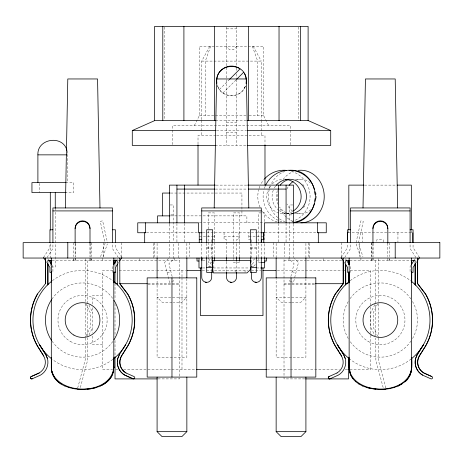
<?xml version="1.0" encoding="UTF-8"?>
<svg xmlns="http://www.w3.org/2000/svg" width="463" height="463" viewBox="0 0 463 463"><rect width="100%" height="100%" fill="white"/><g stroke="black" fill="none" stroke-linecap="round" stroke-linejoin="round"><path stroke-width="0.35" stroke-dasharray="2.31 1.74" d="M356.064 242.635L360.909 220.834L363.27 221.36L358.426 243.156L362.94 256.687M289.659 281.382L289.983 280.098M290.862 276.573L294.074 263.719L289.543 259.187L289.543 243.382M77.691 387.982L85.261 359.734L85.261 338.1M80.377 387.531L87.738 359.734L87.738 260.519M100.593 256.687L105.101 243.156L100.257 221.36L102.624 220.834L107.468 242.635M103.07 256.693L107.335 243.903M210.648 46.219L205.346 61.099L205.346 115.669M245.326 86.124C241.478 98.827 221.36 98.677 217.564 85.991A14.88 14.88 0 0 0 245.488 86.031M244.487 88.144L245.407 85.944M255.229 264.581L253.597 266.341L250.987 266.723M85.881 336.173L90.221 327.491L90.221 312.606L85.881 303.925M88.977 334.928L92.698 327.491M374.862 304.544L370.828 312.606L370.828 327.491L374.862 335.553M377.652 303.925L373.311 312.606L373.311 327.491L377.652 336.173M194.338 125.589L199.339 115.669L199.339 46.219L263.661 46.219L263.661 115.669L268.662 125.589M201.77 119.616L201.77 61.099L209.774 46.219M43.487 257.544L49.94 247.624L49.94 243.335M47.041 257.544L52.915 248.504L52.915 243.457M116.751 259.951L117.533 258.748M118.077 263.378L118.835 262.214M341.133 257.544L347.58 247.624L347.58 243.335M344.68 257.544L350.555 248.504L350.555 243.457M410.872 265.38L410.085 266.584L410.085 272.423M414.397 259.951L415.178 258.748M416.098 262.799L416.856 261.63M236.952 46.219L233.485 49.691L229.515 49.691L226.048 46.219M219.456 89.481L228.994 79.943M222.963 92.988L236.014 79.937M168.497 258.533L164.533 262.504L169.493 282.349L172.699 281.545M254.899 258.626C252.283 259.749 254.586 264.992 250.987 264.24M167.085 272.724L170.934 271.758M226.54 28.856L236.46 28.856M201.77 61.099L261.23 61.099L261.23 119.616M199.339 115.669L214.757 115.669M215.422 115.669L246.368 115.669M249.106 115.669L263.661 115.669M215.683 120.629L247.196 120.629M226.54 122.249L236.46 122.249M216.522 130.549L246.478 130.549M226.54 132.169L236.46 132.169M215.949 135.509L198.014 135.509L198.014 144.138M216.632 135.509L264.986 135.509L264.986 144.138M215.173 145.434L246.553 145.434M67.158 154.856L67.662 154.856L67.662 182.636M295.267 179.239L300.846 179.239M65.671 182.636L73.617 182.636L73.617 192.556L65.769 192.556M216.03 185.119L246.97 185.119M364.45 185.119L395.703 185.119M215.312 189.083L247.688 189.083M170.679 193.054L241.929 193.054L241.929 215.874M170.153 204.959L173.457 204.959L173.457 241.952M292.847 204.959L289.543 204.959L289.543 241.952M283.946 213.813L285.277 213.813M285.943 213.813L289.259 213.813M291.777 213.813L294.566 213.813M295.267 213.813L300.846 213.813M170.812 214.884L173.457 214.884M289.543 214.884L292.847 214.884M170.673 215.874L246.889 215.874L246.889 222.819M199.356 222.819L263.424 222.819M146.424 232.739L198.604 232.739M202.759 232.739L260.536 232.739M264.871 232.739L316.871 232.739M348.06 232.739L412.817 232.739M199.258 236.709L214.178 236.709M224.057 236.709L238.983 236.709M248.862 236.709L263.077 236.709M212.314 239.684L214.178 239.684L214.178 232.739M250.72 239.684L248.862 239.684L248.862 232.739M206.695 247.624L212.65 247.624M250.35 247.624L256.305 247.624M206.695 248.504L212.65 248.504M250.35 248.504L256.305 248.504M52.03 260.519L113.186 260.519M118.215 260.519L179.511 260.519M202.696 260.519L206.295 260.519M256.982 260.519L261.306 260.519M284.016 260.519L306.228 260.519M306.946 260.519L343.488 260.519M349.854 260.519L411.011 260.519M213.026 262.504L208.396 262.504L208.396 257.474M239.55 262.504L233.595 262.504L233.595 260.345M260.119 262.504L258.794 262.504L258.794 257.474M208.02 266.584L211.325 266.584M251.01 266.584L254.98 266.584M51.011 266.972L55.259 266.972L55.259 209.172M202.528 267.961L206.076 267.961M213.223 267.961L249.511 267.961M256.664 267.961L260.131 267.961M112.723 270.444L102.624 270.444L102.624 369.653L112.723 369.653M119.217 270.444L156.019 270.444M156.737 270.444L185.605 270.444M202.215 270.444L205.827 270.444M206.55 270.444L211.603 270.444M214.496 270.444L247.717 270.444M251.328 270.444L254.939 270.444M255.663 270.444L260.721 270.444M277.331 270.444L304.776 270.444M305.499 270.444L342.331 270.444M343.054 270.444L345.224 270.444M350.277 270.444L370.498 270.444L370.498 369.653L349.553 369.653M147.986 283.703L179.511 283.703M284.016 283.703L291.181 283.703M291.898 283.703L314.828 283.703M147.986 284.699L179.511 284.699M284.016 284.699L291.181 284.699M291.898 284.699L314.828 284.699M102.624 295.458L92.698 295.458L92.698 304.573M171.97 302.189L162.091 302.189L157.09 297.229L186.855 297.229L181.849 302.189L173.249 302.189M291.03 302.189L281.151 302.189L276.145 297.229L305.91 297.229L300.909 302.189L291.667 302.189M102.624 344.64L92.698 344.64L92.698 335.525M115.611 369.653L117.776 369.653M123.546 369.653L171.171 369.653M171.889 369.653L196.439 369.653M267.22 369.653L289.606 369.653M290.33 369.653L339.443 369.653M345.224 369.653L348.112 369.653M158.016 378.902L179.511 378.902L179.511 258.041M304.799 378.902L284.016 378.902L284.016 258.041M211.25 266.723L208.998 265.889L207.823 263.8M211.25 264.24C208.923 263.609 210.769 259.627 208.379 258.626M292.066 271.758L295.915 272.724M290.301 281.545L293.507 282.349L298.467 262.504L294.503 258.533M419.513 257.544L413.06 247.624L413.06 243.335M415.959 257.544L410.085 248.504L410.085 243.457M345.467 258.748L346.249 259.951M344.165 262.214L344.923 263.378M121.867 257.544L115.42 247.624L115.42 243.335M118.32 257.544L112.445 248.504L112.445 243.457M47.822 258.748L48.603 259.951M52.128 265.38L52.915 266.584L52.915 272.423M46.144 261.63L46.902 262.799M253.226 46.219L261.23 61.099M88.977 305.169L92.698 312.606M217.106 84.793L218.206 87.461M252.352 46.219L257.654 61.099L257.654 115.669M356.197 243.903L360.457 256.693M385.841 387.982L378.271 359.734L378.271 338.1M383.15 387.531L375.875 360.376L375.788 338.164M172.138 276.573L168.926 263.719L173.457 259.187L173.457 243.382M173.017 280.098L173.341 281.382M67.158 151.007L67.662 154.856M411.329 230.574L411.329 232.739M397.937 232.739L397.937 241.952M389.25 242.664L389.18 256.641M389.244 258.661L389.244 260.519M389.157 258.661L389.157 260.519M387.826 243.156L387.826 256.624M387.919 258.041L387.826 260.519M383.3 242.068L383.3 239.684L376.853 239.684L376.853 242.664M378.271 258.759L378.271 303.479M378.271 303.855L378.271 337.377M375.788 260.519L375.788 337.446M373.033 243.156L373.033 256.624M373.033 258.041L373.033 260.519M372.946 243.868L372.946 256.624M372.946 258.041L372.946 260.519M371.708 258.661L371.708 260.519M371.615 258.661L371.615 260.519M371.459 242.664L371.465 256.641M371.39 242.664L371.39 256.641M362.222 232.739L362.222 241.952M360.909 258.041L360.909 260.519M359.485 242.664L359.485 256.641M350.555 266.584L350.555 272.423M348.824 230.574L348.824 232.739M341.63 242.664L341.63 256.641M323.701 258.661L323.701 260.519M309.382 243.359L309.382 258.041M308.393 242.664L308.393 256.641M305.91 243.382L305.91 257.023M305.91 278.604L305.91 357.257L276.145 357.257L276.145 278.604M298.404 27.091L298.404 120.629M293.507 223.959L293.507 243.081M293.507 243.804L293.507 257.544M290.538 144.722L290.538 125.589L172.462 125.589L172.462 144.722M288.976 258.041L288.976 260.519M286.07 223.374L286.07 241.946M284.577 243.359L284.577 256.641M278.628 223.374L278.628 242.664M276.145 243.382L276.145 257.023M273.668 242.664L273.668 256.641M264.749 221.522L264.749 212.899L258.794 212.899L258.794 241.657M264.749 233.746L264.749 243.092M264.749 243.81L264.749 256.751M261.306 243.949L261.306 256.751M261.23 120.339L261.23 135.509M258.794 242.375L258.794 256.751M256.305 243.335L256.305 257.544M251.345 239.684L251.345 271.677M250.35 243.335L250.35 257.544M245.049 270.444L245.049 272.302M239.55 241.657L239.55 212.899L233.595 212.899L233.595 241.657M239.55 242.375L239.55 256.751M238.983 232.739L238.983 239.684L236.5 239.684L236.5 243.243M236.5 243.949L236.5 256.751M236.5 261.728L236.5 271.677M236.46 26.374L236.46 67.65M236.46 68.107L236.46 70.521M236.46 73.86L236.46 79.144M236.46 79.619L236.46 145.434M235.123 270.444L235.123 272.302M233.595 242.375L233.595 256.751M233.595 257.474L233.595 259.627M226.54 26.993L226.54 145.434M226.54 256.751L226.54 239.684L224.057 239.684L224.057 232.739M226.54 261.728L226.54 271.677M214.346 241.657L214.346 212.899L208.396 212.899L208.396 241.657M214.346 242.375L214.346 256.751M213.865 261.583L213.865 267.961M212.65 243.335L212.65 257.544M211.695 239.684L211.695 243.243M211.695 243.949L211.695 258.169M211.695 258.881L211.695 263.146M211.695 268.835L211.695 271.677M208.396 242.375L208.396 256.751M206.695 243.335L206.695 257.544M201.77 120.339L201.77 135.509M201.735 243.949L201.735 256.751M189.332 242.664L189.332 256.641M186.855 243.382L186.855 257.023M186.855 278.604L186.855 357.257L157.09 357.257L157.09 278.604M184.372 223.374L184.372 241.946M181.994 270.444L181.994 277.088M181.994 277.806L181.994 369.653M178.423 243.359L178.423 258.041M176.93 223.374L176.93 241.946M174.551 258.041L174.551 260.519M169.493 223.959L169.493 257.544M164.556 27.091L164.556 119.911M157.09 243.382L157.09 257.023M154.607 242.664L154.607 256.641M153.618 243.359L153.618 258.041M139.826 258.661L139.826 260.519M121.37 242.664L121.37 256.641M115.021 258.041L115.021 260.177M115.021 264.454L115.021 266.208M115.021 283.281L115.021 299.59M115.021 303.693L115.021 336.404M115.021 340.508L115.021 356.07M112.445 266.584L112.445 272.423M103.515 242.664L103.515 256.641M102.624 258.041L102.624 260.519M92.698 307.756L92.698 332.341M91.61 242.664L91.61 256.641M91.419 258.661L91.419 260.519M91.333 258.661L91.333 260.519M90.094 243.868L90.094 256.624M90.094 258.041L90.094 260.519M90.001 243.156L90.001 256.624M90.001 258.041L90.001 260.519M85.261 258.759L85.261 303.479M85.261 303.855L85.261 337.377M75.209 243.156L75.209 256.624M75.209 258.041L75.209 260.519M75.122 243.868L75.122 256.624M75.122 258.041L75.122 260.519M73.877 258.661L73.877 260.519M73.791 258.661L73.791 260.519M73.75 242.664L73.75 256.641M50.299 243.851L50.299 259.743M50.299 264.078L50.299 265.525M39.795 183.348L39.795 192.556M310.731 209.768A17.287 15.372 90 0 1 296.87 213.223M292.593 211.111A17.287 15.372 90 0 1 286.996 204.033M286.996 189.026A17.287 15.372 90 0 1 288.652 186.004M296.87 179.829A17.287 15.372 90 0 1 310.731 183.29M315.697 192.052A17.287 15.372 90 0 1 315.951 199.744M292.853 221.233A26.293 23.381 90 0 1 286.886 217.616M286.342 217.147A26.293 23.381 90 0 1 279.484 207.221M277.754 200.641A26.293 23.381 90 0 1 277.754 192.411M283.072 179.447A26.293 23.381 90 0 1 293.501 171.565M285.075 221.713A26.293 23.381 90 0 1 278.367 218.067M277.817 217.616A26.293 23.381 90 0 1 269.188 189.72M269.535 188.412A26.293 23.381 90 0 1 270.948 184.587M271.526 183.383A26.293 23.381 90 0 1 285.075 171.339M302.652 184.303A17.287 15.372 -90 0 1 304.747 187.243M304.747 205.809A17.287 15.372 -90 0 1 302.652 208.749M293.114 213.75A17.287 15.372 -90 0 1 287.801 213.223M286.522 212.772A17.287 15.372 -90 0 1 279.583 207.048M278.188 204.605A17.287 15.372 -90 0 1 277.684 189.616M292.547 211.498A17.287 17.195 -90 0 1 287.147 213.512M286.51 213.617A17.287 17.195 -90 0 1 279.496 213.223M278.882 213.044A17.287 17.195 -90 0 1 268.187 189.616M269.055 187.885A17.287 17.195 -90 0 1 270.502 185.75M272.25 183.857A17.287 17.195 -90 0 1 283.31 179.256M291.372 171.316A26.293 26.16 -90 0 1 294.59 220.544M293.959 220.816A26.293 26.16 -90 0 1 291.372 221.736M277.181 221.922A26.293 26.16 -90 0 1 261.294 209.675M260.056 207.221A26.293 26.16 -90 0 1 258.684 189.72M259.066 188.412A26.293 26.16 -90 0 1 260.646 184.587M261.294 183.383A26.293 26.16 -90 0 1 264.512 178.926M281.84 221.736A26.293 26.16 -90 0 1 263.997 189.72M264.385 188.412A26.293 26.16 -90 0 1 265.368 185.831M293.091 213.379A17.287 17.195 -90 0 1 286.059 213.512M284.809 213.223A17.287 17.195 -90 0 1 279.577 210.81M279.05 210.434A17.287 17.195 -90 0 1 273.5 189.616M274.368 187.885A17.287 17.195 -90 0 1 275.815 185.75M411.161 358.958A49.605 49.605 0 0 1 350.19 359.404M350.19 280.694A49.605 49.605 0 0 1 411.161 281.139M412.516 301.5A37.098 37.098 0 0 1 412.516 338.598M411.046 340.942A37.098 37.098 0 0 1 350.126 341.509M348.257 338.598A37.098 37.098 0 0 1 348.257 301.5M350.126 298.589A37.098 37.098 0 0 1 411.046 299.156M112.758 359.404A49.605 49.605 0 0 1 52.365 359.404M52.365 280.694A49.605 49.605 0 0 1 112.758 280.694M112.822 341.509A37.098 37.098 0 0 1 51.902 340.942M51.902 299.156A37.098 37.098 0 0 1 112.822 298.589M368.091 341.347A24.591 24.591 0 0 0 404.975 320.049A24.591 24.591 0 0 0 368.091 298.751A24.591 24.591 0 0 0 368.091 341.347M70.266 341.347A24.591 24.591 0 0 0 107.15 320.049A24.591 24.591 0 0 0 70.266 298.751A24.591 24.591 0 0 0 70.266 341.347"/><path stroke-width="0.69" d="M65.37 207.939L67.795 78.959L97.56 78.959L99.991 207.939M214.19 207.939L216.62 78.959L246.38 78.959L248.81 207.939M363.009 207.939L365.44 78.959L395.205 78.959L397.63 207.939M37.897 182.636L37.897 154.856C36.988 138.454 62.927 134.519 66.944 150.388M113.817 367.014C111.658 395.223 59.426 396.149 51.763 371.164M113.36 371.806L113.904 367.014M411.642 367.014C409.489 395.223 357.257 396.149 349.588 371.164M411.729 367.014L411.185 371.806L409.888 375.522M246.05 83.508C249.499 60.665 213.646 61.012 216.898 83.369M250.743 268.083L250.506 269.449L247.034 272.921L213.385 272.921L212.291 266.723L212.291 264.24L212.945 260.519L250.327 260.519L250.767 263.001M112.37 374.26L113.452 371.164M113.452 371.806C111.745 378.404 106.409 383.352 100.315 386.003M409.981 374.88L411.277 371.164M117.88 358.385L119.367 354.791M112.15 375.522C107.451 384.603 96.825 388.289 87.235 389.279M408.615 377.061L409.298 375.968M125.525 344.854L119.28 354.791L117.793 358.385A14.88 14.88 0 0 0 124.726 375.123L132.916 378.798M423.35 344.854L417.105 354.791L415.618 358.385A14.88 14.88 0 0 0 422.551 375.123L430.833 378.798A1.233 1.233 0 0 0 432.465 378.178A1.233 1.233 0 0 0 431.84 376.546L423.882 372.975A12.403 12.403 0 0 1 419.345 356.035L425.584 346.092A52.087 52.087 0 0 0 425.584 294.005L417.684 283.703L417.684 260.177M423.072 345.439L417.198 354.791L415.71 358.385A14.88 14.88 0 0 0 422.644 375.123M113.62 264.772L116.358 260.559M117.318 264.547L115.42 267.464L115.42 272.423L113.632 272.423M119.593 261.045L121.867 257.544M411.26 264.772L414.003 260.559M415.716 263.378L413.06 267.464L413.06 272.423L411.277 272.423M417.232 261.045L419.513 257.544M405.142 381.634C412.481 375.892 412.157 365.949 411.729 357.569M407.932 378.798L405.229 381.634L398.139 386.003M229.498 79.439L240.037 68.894M236.518 79.433L243.544 72.402M186.855 377.096L186.855 431.666L181.849 436.626L162.091 436.626L157.09 431.666L157.09 377.096M305.91 377.096L305.91 431.666L300.909 436.626L281.151 436.626L276.145 431.666L276.145 377.096M47.486 284.971L47.926 284.699L47.926 264.078M345.311 284.971L345.664 284.699L345.664 260.519L349.571 260.519M401.965 384.041L398.226 386.003L394.03 387.531M39.245 372.975L31.287 376.546A1.233 1.233 0 0 0 30.662 378.178A1.233 1.233 0 0 0 32.294 378.798M337.07 372.975L329.025 376.546A1.233 1.233 0 0 0 328.4 378.178A1.233 1.233 0 0 0 330.032 378.798L338.308 375.123A14.88 14.88 0 0 0 345.242 358.385L343.76 354.791L337.88 345.439M215.81 145.434L132.285 145.434L132.285 130.549L154.648 120.629L215.851 120.629M96.292 387.531L91.9 388.625L82.564 389.499M389.638 388.625L394.117 387.531M385.06 389.279L389.73 388.625M380.389 389.499L385.147 389.279M247.109 120.629L308.352 120.629L330.715 130.549L330.715 145.434L247.19 145.434M132.285 130.549L215.81 130.549M247.19 130.549L330.715 130.549M37.897 154.856L66.66 154.856M66.076 182.636L31.947 182.636L31.947 192.556L66.076 192.556M215.312 185.119L169.493 185.119L169.493 223.241M247.688 185.119L293.507 185.119L293.507 223.241M363.733 185.119L348.824 185.119L348.824 229.856M397.144 185.119L411.329 185.119L411.329 229.856M176.93 189.083L214.595 189.083M248.405 189.083L286.07 189.083M169.979 193.054L162.559 193.054L162.559 215.874M52.915 210.914L112.445 210.914M201.735 210.914L261.265 210.914M350.555 210.914L410.085 210.914M169.979 215.874L157.599 215.874L157.599 222.819M52.915 229.764L49.94 229.764L49.94 242.624M112.445 229.764L115.42 229.764L115.42 242.624M350.555 229.764L347.58 229.764L347.58 242.624M410.085 229.764L413.06 229.764L413.06 242.624M145.7 232.739L137.754 232.739L137.754 222.819L198.604 222.819L198.604 232.739L202.099 232.739M260.941 232.739L264.396 232.739L264.396 222.819L326.259 222.819L326.259 232.739L317.595 232.739M199.258 239.684L201.735 239.684M51.532 260.519L47.839 260.519L47.839 284.699M113.585 260.519L117.289 260.519L117.289 284.699L117.637 284.971M411.509 260.519L415.114 260.519L415.114 284.699L415.467 284.971M198.986 261.016L197.001 261.016L197.001 258.041M264.466 261.016L266.451 261.016L266.451 258.041M260.779 262.504L264.749 262.504L264.749 257.474M206.695 267.464L212.65 267.464M250.35 267.464L256.305 267.464M201.816 267.961L198.986 267.961L198.986 258.041M260.663 267.961L264.466 267.961L264.466 262.289M187.046 270.444L200.774 270.444M262.886 270.444L275.884 270.444M51.723 272.423L49.94 272.423L49.94 267.464L47.284 263.378M349.368 272.423L347.58 272.423L347.58 267.464L345.682 264.547M115.738 283.703L117.174 283.703M120.039 283.703L147.269 283.703M315.546 283.703L343.488 283.703M345.641 283.703L347.788 283.703M196.439 369.653L266.497 369.653M348.112 369.653L349.553 369.653M157.298 378.902L115.021 378.902L115.021 356.632M305.511 378.902L348.506 378.902L348.506 357.228M157.09 431.666L186.855 431.666M276.145 431.666L305.91 431.666M380.476 389.499L371.135 388.625L366.748 387.531M77.888 389.279L82.651 389.499M255.032 282.175L256.323 282.349A4.983 4.983 0 0 0 261.306 277.366L261.306 257.457M230.233 282.175L231.517 282.349A4.983 4.983 0 0 0 236.5 277.366L236.5 272.389M205.427 282.175L206.718 282.349A4.983 4.983 0 0 0 211.695 277.366L211.695 271.677M375.806 389.279L366.835 387.531L362.639 386.003M73.31 388.625L77.981 389.279M68.918 387.531L73.397 388.625M64.808 386.003L69.01 387.531M431.753 376.546L423.795 372.975A12.403 12.403 0 0 1 419.252 356.035L425.497 346.092A52.087 52.087 0 0 0 425.497 294.005L417.591 283.703L417.591 258.041M358.9 384.041L362.726 386.003M64.901 386.003C57.221 382.942 50.901 375.626 51.312 367.014M355.636 381.634L358.993 384.041M61.162 384.041L57.898 381.634L55.195 378.798L53.147 375.522M415.554 284.971L415.201 284.699L415.201 264.078M355.723 381.634C351.602 378.196 349.171 373.022 349.137 367.657L349.137 258.041M119.767 283.703L127.672 294.005A52.087 52.087 0 0 1 127.672 346.092L121.428 356.035A12.403 12.403 0 0 0 125.971 372.975L134.015 376.546A1.233 1.233 0 0 1 134.635 378.178A1.233 1.233 0 0 1 133.003 378.798L124.819 375.123A14.88 14.88 0 0 1 117.88 366.088M346.642 260.559L349.38 264.772M341.133 257.544L343.407 261.045M48.997 260.559L51.74 264.772M43.487 257.544L45.768 261.045M337.429 344.854L343.668 354.791L345.155 358.385M341.607 356.035L335.368 346.092A52.087 52.087 0 0 1 335.368 294.005L343.274 283.703L343.274 260.177M40.055 345.439L45.93 354.791L47.417 358.385A14.88 14.88 0 0 1 40.484 375.123L32.207 378.798A1.233 1.233 0 0 1 30.575 378.178A1.233 1.233 0 0 1 31.195 376.546L39.158 372.975A12.403 12.403 0 0 0 43.696 356.035L37.451 346.092A52.087 52.087 0 0 1 37.451 294.005L45.443 283.703L45.443 260.177M39.598 344.854L45.843 354.791L47.33 358.385M43.782 356.035L37.544 346.092A52.087 52.087 0 0 1 37.544 294.005M353.02 378.798L350.977 375.522L349.675 371.806L349.137 367.014M350.757 374.26L349.449 369.092M51.85 371.164L52.932 374.26M52.932 374.903L51.85 371.806L51.399 367.014M412.817 232.739L412.817 242.664M411.729 260.206L411.729 264.113M411.729 271.74L411.729 282.089M411.642 258.041L411.642 367.657M410.085 242.739L410.085 207.939L350.555 207.939L350.555 242.739M395.205 242.664L395.205 258.041M387.826 243.156L387.826 228.097A7.443 7.263 0 0 0 380.389 220.834A7.443 7.263 0 0 0 372.946 228.097L372.946 243.156M349.224 260.206L349.224 264.113M349.224 271.74L349.224 282.806M349.224 357.569L349.224 367.657M348.506 260.177L348.506 264.454M348.506 271.897L348.506 282.991M347.337 232.739L347.337 242.664M345.751 264.79L345.751 284.699M343.181 258.041L343.181 283.703L335.281 294.005A52.087 52.087 0 0 0 335.281 346.092L341.52 356.035A12.403 12.403 0 0 1 336.983 372.975M318.312 232.739L318.312 242.664M317.659 222.819L317.659 232.739M308.109 120.629L308.109 26.374L154.648 26.374L154.648 120.629M305.91 257.741L305.91 277.846M300.446 26.374L300.446 120.629M291.03 277.881L291.03 377.096M286.07 185.119L286.07 222.662M279.033 26.374L279.033 120.629M278.628 185.119L278.628 222.662M276.145 257.741L276.145 277.846M264.986 144.855L264.986 185.119M263.742 242.664L263.742 232.739L263.783 239.684L261.306 239.684L261.306 242.531M262.978 267.961L262.978 315.587L200.473 315.587L200.473 267.961M261.265 242.664L261.265 207.939L201.735 207.939L201.735 242.664M256.305 242.739L256.305 229.764L250.35 229.764L250.35 242.739M256.305 257.544L256.305 272.423L250.35 272.423L250.35 257.544M251.345 271.677L251.345 277.366A4.983 4.983 0 0 0 256.323 282.349M248.498 26.374L248.498 120.629M239.55 257.474L239.55 261.068M236.5 257.457L236.5 261.016M226.54 257.457L226.54 261.016M226.54 272.389L226.54 277.366A4.983 4.983 0 0 0 231.517 282.349M214.404 26.374L214.404 120.629M214.346 257.474L214.346 261.068M212.65 242.739L212.65 229.764L206.695 229.764L206.695 242.739M212.65 257.544L212.65 272.423L206.695 272.423L206.695 257.544M201.972 258.041L201.972 260.519M201.735 257.457L201.735 277.366A4.983 4.983 0 0 0 206.718 282.349M199.258 232.739L199.258 242.664M198.014 144.855L198.014 185.119M186.855 257.741L186.855 277.846M184.372 185.119L184.372 222.662M183.909 26.374L183.909 120.629M176.93 185.119L176.93 222.662M171.97 277.881L171.97 377.096M162.797 26.374L162.797 120.629M157.09 257.741L157.09 277.846M145.341 222.819L145.341 232.739M144.688 232.739L144.688 242.664M119.767 258.041L119.853 283.703L127.759 294.005A52.087 52.087 0 0 1 127.759 346.092L121.52 356.035A12.403 12.403 0 0 0 126.058 372.975M115.021 260.177L115.021 263.742M115.021 271.897L115.021 282.991M113.904 260.206L113.904 264.113M113.904 271.74L113.904 282.806M113.904 357.569L113.904 367.657M113.817 258.041L113.817 367.657M112.445 242.739L112.445 207.939L52.915 207.939L52.915 242.739M90.001 243.156L90.001 228.097A7.443 7.263 0 0 0 82.564 220.834A7.443 7.263 0 0 0 75.122 228.097L75.122 243.156M67.795 242.664L67.795 258.041M55.259 192.556L55.259 208.454M51.399 260.206L51.399 264.113M51.399 271.74L51.399 282.089M51.399 357.569L51.399 367.657M51.312 258.041L51.312 367.657M50.299 192.556L50.299 230.123M50.299 260.466L50.299 263.354M45.357 258.041L45.357 283.703M298.137 170.413A26.293 23.381 90 0 1 324.193 194.998A26.293 23.381 90 0 1 300.846 222.819M289.062 170.413A26.293 23.381 90 0 1 314.365 189.72M314.771 191.728A26.293 23.381 90 0 1 315.089 194.472M315.089 198.581A26.293 23.381 90 0 1 314.771 201.324M314.365 203.332A26.293 23.381 90 0 1 293.131 222.772M289.074 185.414A17.287 15.372 90 0 1 293.16 181.56M280.005 185.414A17.287 15.372 -90 0 1 287.801 179.829M285.231 179.291A17.287 17.195 -90 0 1 293.629 210.81M264.512 178.926A26.293 26.16 -90 0 1 286.678 170.378M265.658 185.2A26.293 26.16 -90 0 1 310.222 180.796A26.293 26.16 -90 0 1 293.357 222.495M276.232 185.246A17.287 17.195 -90 0 1 303.826 187.33A17.287 17.195 -90 0 1 293.71 213.223M216.672 79.648A14.88 14.88 0 0 1 238.943 68.055M244.389 73.501A14.88 14.88 0 0 1 246.328 79.648M411.723 281.591A49.605 49.605 0 0 1 411.723 358.507M349.05 358.507A49.605 49.605 0 0 1 349.05 281.591M113.898 281.591A49.605 49.605 0 0 1 113.898 358.507M51.225 358.507A49.605 49.605 0 0 1 51.225 281.591M113.979 300.319A37.098 37.098 0 0 1 113.979 339.778M51.52 340.363A37.098 37.098 0 0 1 51.52 299.735M372.946 228.624A7.443 7.263 0 0 1 380.389 221.36A7.443 7.263 0 0 1 387.826 228.624M75.122 228.624A7.443 7.263 0 0 1 82.564 221.36A7.443 7.263 0 0 1 90.001 228.624M330.125 378.798A1.233 1.233 0 0 1 328.493 378.178A1.233 1.233 0 0 1 329.112 376.546M117.729 365.457A14.88 14.88 0 0 1 117.388 362.882M117.388 361.591A14.88 14.88 0 0 1 117.729 359.01M439.85 242.664L23.15 242.664L23.15 258.041L439.85 258.041L439.85 242.664M196.775 277.881L147.17 277.881L147.17 377.096L196.775 377.096L196.775 277.881M315.83 277.881L266.225 277.881L266.225 377.096L315.83 377.096L315.83 277.881M371.708 335.085A17.363 17.363 0 0 0 397.752 320.049A17.363 17.363 0 0 0 371.708 305.013A17.363 17.363 0 0 0 371.708 335.085M73.883 335.085A17.363 17.363 0 0 0 99.927 320.049A17.363 17.363 0 0 0 73.883 305.013A17.363 17.363 0 0 0 73.883 335.085"/></g></svg>
